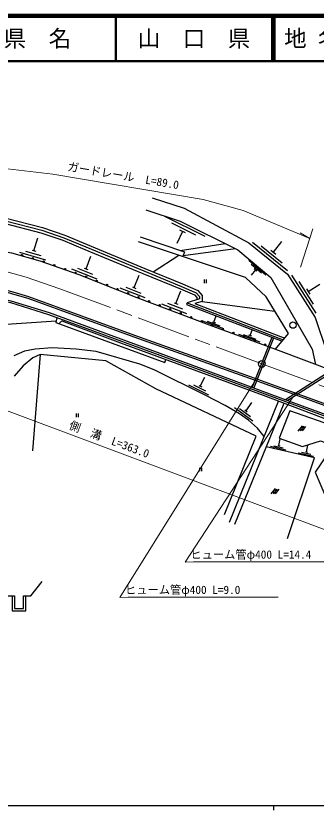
# Model space of a CAD drawing. Units: millimetres, scale not verified. Extents: x 40000 to 680000, y 20000 to 380000.
# Drawn here: x 310849 to 377482, y 204000 to 380000 of the extents above; entities that cross this region are included whole.
import ezdxf
from ezdxf.enums import TextEntityAlignment as Align

# ---------------------------------------------------------------- set-up
doc = ezdxf.new("R2010")
doc.units = ezdxf.units.MM
doc.header["$LTSCALE"] = 1000
doc.linetypes.add('CHAIN', pattern=[18.5, 12, -1.5, 3.5, -1.5])
for name, color, linetype, lineweight in [('M-BGD', 7, 'Continuous', 25), ('M-BMK', 2, 'CHAIN', 13), ('M-BMK-SRVR', 3, 'Continuous', 25), ('M-STR-HTXT', 7, 'Continuous', 13), ('M-TTL', 2, 'Continuous', 140), ('M-TTL-BAND', 7, 'Continuous', 25), ('M-TTL-LINE', 7, 'Continuous', 50)]:
    doc.layers.add(name, color=color, linetype=linetype, lineweight=lineweight)
doc.layers.add('M-TTL-TXT', color=7, linetype='Continuous')
doc.styles.add('ＭＳ ゴシック', font='')
doc.styles.get('ＭＳ ゴシック').set_extended_font_data('MS Gothic')

msp = doc.modelspace()

# ---------------------------------------------------------------- linework, layer by layer
at = {"layer": 'M-BGD'}
for p, q in [((352878, 331089), (343908, 335510)), ((350819, 331435), (345437, 334088)), ((347863, 332223), (346536, 329532)), ((348490, 331914), (347235, 332533)), ((314852, 327954), (315694, 330834)), ((347296, 328032), (357319, 329569)), ((363334, 329841), (371134, 323584)), ((367985, 327649), (369862, 329989)), ((311636, 327644), (317395, 325960)), ((312956, 327884), (316411, 326873)), ((314449, 328072), (315255, 327836)), ((347968, 326916), (359615, 328438)), ((365269, 329058), (369950, 325303)), ((367439, 328087), (368531, 327211)), ((326427, 323964), (327521, 326757)), ((341288, 323286), (346982, 326976)), ((366326, 322531), (362514, 325768)), ((323196, 323940), (328783, 321753)), ((324532, 324061), (327884, 322749)), ((326036, 324117), (326818, 323811)), ((365369, 322950), (363082, 324892)), ((364298, 323466), (363765, 323919)), ((337116, 319778), (338210, 322572)), ((364032, 323692), (363061, 322549)), ((372044, 322522), (377413, 314086)), ((352614, 321549), (352614, 320767)), ((353081, 321549), (353081, 320767)), ((373624, 321157), (376845, 316095)), ((375740, 318948), (378271, 320559)), ((333885, 319755), (339472, 317567)), ((335221, 319876), (338573, 318563)), ((336725, 319931), (337507, 319625)), ((346363, 316265), (347424, 319071)), ((375365, 319539), (376116, 318358)), ((343132, 316204), (348744, 314081)), ((344467, 316340), (347834, 315067)), ((345970, 316413), (346756, 316116)), ((348693, 316047), (369910, 307888)), ((348842, 316418), (370181, 308213)), ((352196, 316728), (350587, 316283)), ((350587, 316283), (370520, 308618)), ((352196, 316728), (368320, 314562)), ((354809, 312118), (355325, 313527)), ((352255, 312413), (356951, 310696)), ((353298, 312352), (356115, 311321)), ((354481, 312238), (355138, 311998)), ((362824, 309187), (363339, 310596)), ((360270, 309482), (364966, 307765)), ((361312, 309421), (364130, 308390)), ((362496, 309308), (363153, 309067)), ((367668, 308750), (363266, 297698)), ((368041, 308607), (363641, 297560)), ((368469, 306165), (390837, 297662)), ((382195, 302311), (370701, 294950)), ((382341, 301930), (371171, 294776)), ((351784, 297956), (352789, 299969)), ((349145, 298267), (353619, 296034)), ((350241, 298223), (352925, 296883)), ((351471, 298112), (352097, 297799)), ((358231, 267776), (369100, 294643)), ((359418, 267357), (370365, 294166)), ((361922, 292472), (363227, 294305)), ((359363, 293190), (363436, 290289)), ((360439, 292976), (362882, 291236)), ((361636, 292675), (362207, 292269)), ((324241, 291879), (324241, 291097)), ((324707, 291879), (324707, 291097)), ((373493, 288005), (374440, 289178)), ((373976, 288034), (374805, 289090)), ((374294, 288726), (374511, 288996)), ((374460, 288024), (375229, 289040)), ((374702, 288659), (374920, 288929)), ((373889, 288224), (374107, 288494)), ((374305, 288167), (374522, 288437)), ((369191, 284804), (369529, 286266)), ((367351, 284614), (370761, 283826)), ((368101, 284749), (370147, 284276)), ((368953, 284860), (369430, 284749)), ((375088, 283442), (375565, 283331)), ((375327, 283387), (375664, 284848)), ((373486, 283196), (376897, 282408)), ((374236, 283331), (376282, 282858)), ((351603, 279860), (351603, 279078)), ((352070, 279860), (352070, 279078)), ((367523, 274072), (368470, 275245)), ((367919, 274291), (368137, 274561)), ((368006, 274101), (368835, 275157)), ((368324, 274793), (368542, 275063)), ((368490, 274091), (369260, 275107)), ((368732, 274726), (368950, 274996)), ((368335, 274234), (368553, 274504))]:
    msp.add_line(p, q, dxfattribs=at)
for points in [[(244892, 338292), (263789, 338928), (268453, 339281), (274385, 339886), (282361, 338508), (292859, 338256), (299480, 337669), (303657, 336773), (304116, 336091), (308709, 335160), (316767, 333080), (321705, 331405), (326640, 329352), (339450, 324039), (347818, 320610), (351208, 319139), (352174, 318011), (352196, 316728)], [(341063, 339709), (348183, 337362), (362559, 329694), (371159, 322795), (377285, 313168), (379861, 305492), (380517, 301585)], [(282521, 337904), (292825, 337657), (299390, 337074), (303295, 336237), (303756, 335552), (308575, 334575), (316595, 332505), (321493, 330843), (326410, 328797), (339222, 323484), (347585, 320057), (350842, 318644), (351577, 317785), (351586, 317326)], [(283898, 337271), (292791, 337058), (299300, 336480), (302932, 335701), (303395, 335012), (308440, 333990), (316424, 331930), (321281, 330282), (326179, 328243), (338993, 322930), (347352, 319504), (350476, 318149), (350981, 317559), (350989, 317129)], [(339700, 337023), (347334, 334491), (360136, 328181), (367404, 322009), (376612, 306181), (377375, 302779)], [(338405, 331064), (348234, 327712), (347887, 326673)], [(286982, 330451), (293784, 330230), (297883, 329766), (302945, 328903), (309911, 327524), (316152, 325699), (324824, 322658), (337714, 317611), (353739, 311551), (368469, 306165)], [(368469, 306165), (371336, 309594), (366372, 317771), (361786, 322026), (338046, 329964)], [(403715, 285185), (371892, 296792), (362913, 300010), (337242, 309204), (313692, 317736), (310790, 318601), (308337, 319277), (304459, 320146), (298970, 321112), (292808, 321818), (288251, 322181), (278675, 322288), (272020, 321547), (264948, 320524), (259695, 319351), (254736, 318006), (250202, 316505), (246139, 314918), (240550, 312409), (231163, 307985), (230143, 307768), (203606, 294227), (195266, 290410)], [(146535, 270914), (167529, 276761), (181569, 282375), (195747, 287850), (204382, 291347), (212391, 295644), (230798, 305551), (231107, 305630), (233014, 306668), (237405, 308386), (249170, 313029), (260826, 317687), (265672, 318838), (269304, 319477), (274734, 320209), (280495, 320418), (291884, 320293), (300681, 319101), (309757, 316840), (318248, 314240), (351479, 302055), (372198, 294397), (383247, 290349)], [(403578, 284809), (371756, 296416), (362778, 299633), (337107, 308828), (313566, 317356), (310679, 318216), (308240, 318889), (304381, 319754), (298912, 320716), (292769, 321420), (288233, 321781), (278695, 321888), (272071, 321150), (265020, 320131), (259791, 318962), (254852, 317623), (250338, 316129), (246294, 314549), (240718, 312046), (231291, 307603), (230278, 307388), (203780, 293867), (195433, 290046)], [(212275, 295128), (212580, 295292), (230945, 305176), (231254, 305255), (233183, 306304), (237551, 308013), (249317, 312657), (260947, 317305), (265752, 318446), (269366, 319082), (274768, 319810), (280500, 320018), (291855, 319893), (300606, 318707), (309650, 316454), (318121, 313861), (351340, 301680), (372060, 294021), (383106, 289975)], [(273303, 318175), (273698, 317633), (275064, 311489), (280353, 308015), (286366, 303192), (298869, 310996), (319787, 312416)], [(351586, 317326), (348842, 316418), (348693, 316047)], [(319944, 313193), (319712, 312050), (343882, 303190), (344144, 303845)], [(320404, 311796), (321037, 312452), (334038, 307557), (365695, 295929), (382900, 289431)], [(365924, 286793), (364436, 288616), (362486, 290413), (360477, 291844), (357320, 293637), (352973, 295853), (341508, 301577), (338322, 302848), (328702, 305602), (324233, 306166), (318929, 306434), (315145, 306166), (312772, 305666), (310399, 304693)], [(316206, 304938), (314587, 304257), (312481, 302445), (310443, 300160)], [(357134, 269524), (364155, 286858), (341914, 297335), (330835, 303579), (316206, 304938), (314551, 283601)], [(371124, 264221), (377083, 282057), (366426, 284520)], [(391284, 257535), (390885, 262356), (388113, 269154), (390812, 277826), (387959, 281216), (379916, 282831), (377290, 278862), (379789, 272961), (388113, 269154)], [(263151, 247126), (264812, 251479), (310562, 251479), (310562, 248679), (312562, 248679), (312562, 251479), (314162, 251479), (316707, 254624)], [(310062, 251479), (310062, 248179), (313062, 248179), (313062, 251479)]]:
    msp.add_lwpolyline(points, dxfattribs=at)
msp.add_lwpolyline([(383377, 284047), (382246, 288764), (371636, 292471), (369250, 286388), (374456, 284575), (378442, 285819)], close=True, dxfattribs=at)
for centre, radius in [((312219, 327005), 150), ((314618, 326303), 150), ((317004, 325559), 150), ((319363, 324732), 150), ((321723, 323905), 150), ((324082, 323078), 150), ((326420, 322194), 150), ((328748, 321283), 150), ((331076, 320371), 150), ((333404, 319460), 150), ((335732, 318548), 150), ((338061, 317640), 150), ((340399, 316756), 150), ((342738, 315872), 150), ((345076, 314987), 150), ((347415, 314103), 150), ((349753, 313219), 150), ((352091, 312335), 150), ((354432, 311457), 150), ((372343, 311477), 700), ((356780, 310599), 150), ((359128, 309740), 150), ((361476, 308882), 150), ((363824, 308023), 150), ((366172, 307165), 150)]:
    msp.add_circle(centre, radius, dxfattribs=at)
at = {"layer": 'M-BMK'}
msp.add_lwpolyline([(184674, 289231), (198271, 295071), (206537, 299187), (239455, 316329), (247691, 319841), (255707, 322475), (262984, 324345), (269014, 325517), (275792, 326283), (283045, 326622), (290857, 326416), (299427, 325350), (307840, 323574), (313126, 322072), (320613, 319533), (365428, 302867), (459093, 268424)], dxfattribs=at)
at = {"layer": 'M-BMK-SRVR'}
msp.add_circle((365428, 302867), 750, dxfattribs=at)
at = {"layer": 'M-STR-HTXT'}
for p, q in [((374010, 324298), (376722, 332807)), ((376053, 330705), (373941, 331957)), ((363647, 298656), (333940, 251091)), ((372302, 295500), (348449, 258914)), ((348449, 258914), (350288, 259014)), ((350288, 259014), (385174, 259014)), ((333940, 251091), (335779, 251191)), ((335779, 251191), (369028, 251191))]:
    msp.add_line(p, q, dxfattribs=at)
for points in [[(283840, 346135), (309017, 346084), (319062, 344949), (352394, 339341), (361304, 336858), (376053, 330705)], [(223035, 274730), (247551, 287346), (255219, 290825), (262964, 293549), (271459, 295454), (279580, 296215), (290990, 296047), (301055, 294926), (309342, 292313), (383664, 264546), (450047, 239589), (464226, 236085), (491622, 232306), (553764, 229084)]]:
    msp.add_lwpolyline(points, dxfattribs=at)
at = {"layer": 'M-TTL'}
msp.add_line((680000, 380000), (40000, 380000), dxfattribs=at)
at = {"layer": 'M-TTL-BAND'}
for p, q in [((40000, 205000), (579000, 205000)), ((368000, 205000), (368000, 204000))]:
    msp.add_line(p, q, dxfattribs=at)
at = {"layer": 'M-TTL-LINE'}
for p, q in [((333000, 380000), (333000, 370000)), ((367750, 380000), (367750, 370000)), ((368250, 380000), (368250, 370000)), ((40000, 370000), (680000, 370000))]:
    msp.add_line(p, q, dxfattribs=at)

# ---------------------------------------------------------------- texts
at = {"layer": 'M-STR-HTXT', "style": 'ＭＳ ゴシック'}
for s, rotation, p in [('ガードレール\u3000L=89.0', 350.45, (334443, 343124)), ('側\u3000溝\u3000L=363.0', 339.514, (331065, 284764))]:
    msp.add_text(s, height=1833, rotation=rotation, dxfattribs=at).set_placement(p, align=Align.BOTTOM_CENTER)
for s, p in [('ヒューム管φ400 L=14.4', (349553, 259175)), ('ヒューム管φ400 L=9.0', (335044, 251352))]:
    msp.add_text(s, height=1833, dxfattribs=at).set_placement(p, align=Align.BOTTOM_LEFT)
at = {"layer": 'M-TTL-TXT', "style": 'ＭＳ ゴシック'}
for s, p in [('県\u3000名', (315625, 375000)), ('山\u3000口\u3000県', (350375, 375000))]:
    msp.add_text(s, height=3666, dxfattribs=at).set_placement(p, align=Align.MIDDLE_CENTER)
msp.add_text('地 名', height=3666, dxfattribs=at).set_placement((370380, 375000), align=Align.MIDDLE_LEFT)

doc.saveas('drawing.dxf')
